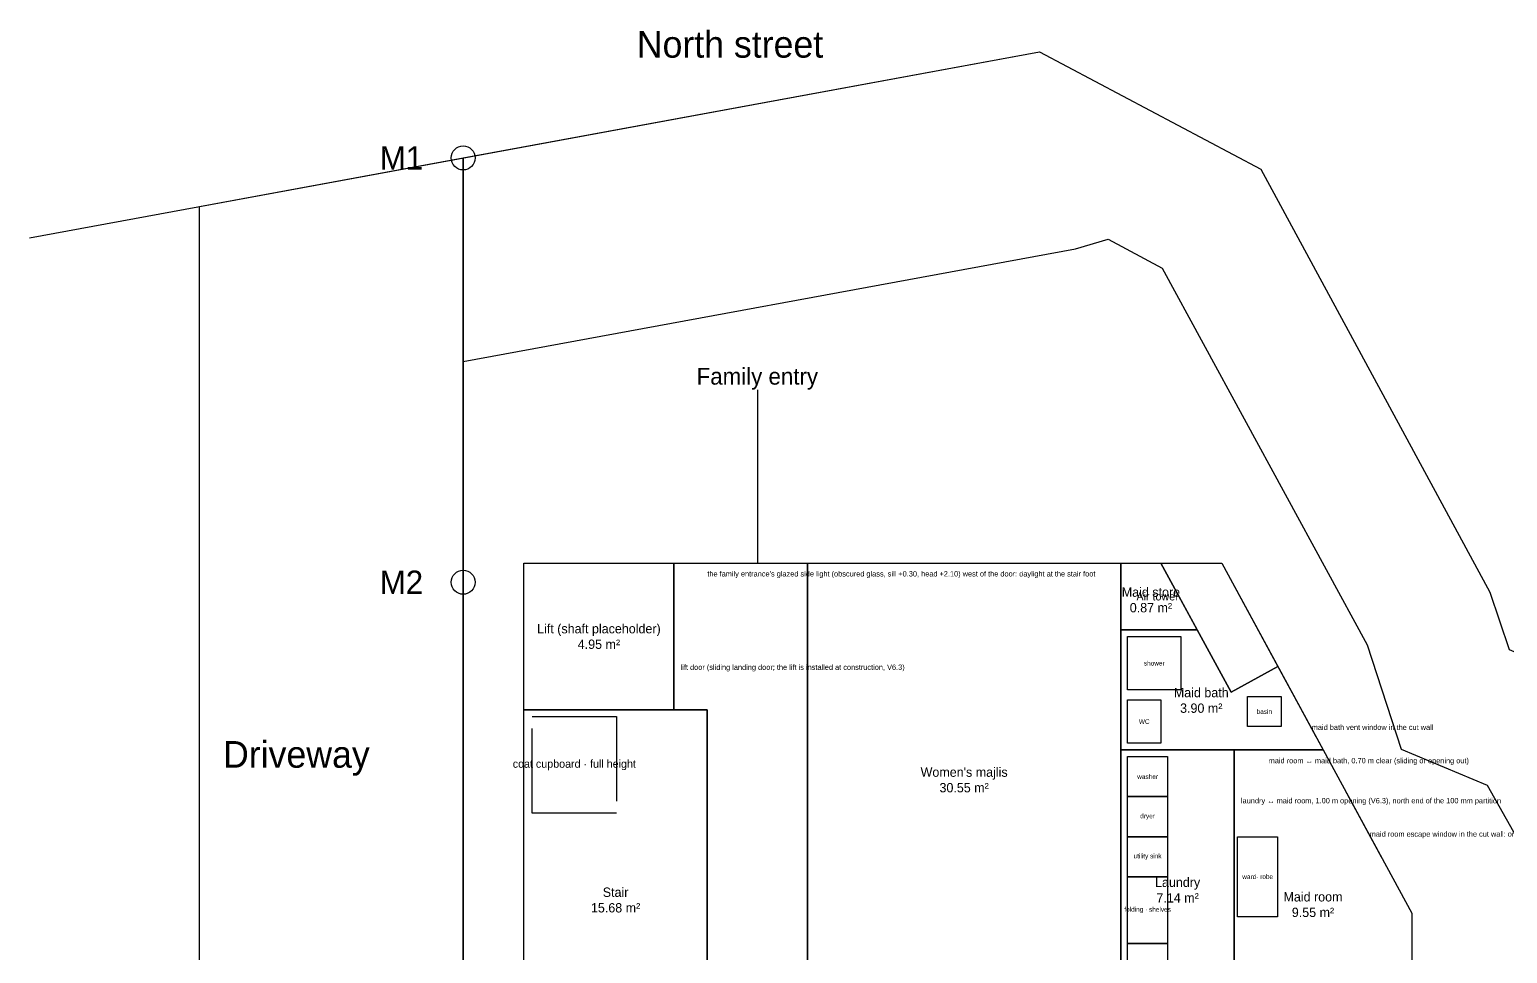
# Model space of a CAD drawing. Header units: metres. Extents: x -6.5 to 29.5, y -46.7 to 1.9.
# Drawn here: x -6.5 to 15.65, y -11.92 to 1.92 of the extents above; entities that cross this region are included whole.
import ezdxf

# ---------------------------------------------------------------- set-up
doc = ezdxf.new("R2010")
doc.units = ezdxf.units.M
doc.linetypes.add('DASHED', pattern=[1.524, 1.27, -0.254])
for name, color, linetype in [('AIR-TOWER', 4, 'CONTINUOUS'), ('BUILDING-OUTLINE', 1, 'CONTINUOUS'), ('DOORS', 1, 'CONTINUOUS'), ('ENTRIES', 30, 'CONTINUOUS'), ('FIXTURES', 8, 'DASHED'), ('MARKS', 4, 'DASHED'), ('ROOM-LABELS', 7, 'CONTINUOUS'), ('ROOMS-CIRC', 9, 'CONTINUOUS'), ('ROOMS-CORE', 252, 'CONTINUOUS'), ('ROOMS-FAMILY', 40, 'CONTINUOUS'), ('ROOMS-SERVICE', 140, 'CONTINUOUS'), ('SITE-DRIVEWAY', 5, 'CONTINUOUS'), ('SITE-ENVELOPE', 3, 'CONTINUOUS'), ('SITE-LAND', 8, 'CONTINUOUS'), ('SITE-LANE', 7, 'CONTINUOUS'), ('SITE-PEGS', 94, 'CONTINUOUS'), ('WALLS-SPECIAL', 7, 'CONTINUOUS'), ('WINDOWS', 4, 'CONTINUOUS')]:
    doc.layers.add(name, color=color, linetype=linetype)

msp = doc.modelspace()

# ---------------------------------------------------------------- linework, layer by layer
at = {"layer": 'AIR-TOWER'}
msp.add_lwpolyline([(10.461, -6.0734), (11.371, -6.0734), (12.213, -7.6244), (11.511, -8.0064)], close=True, dxfattribs=at)
at = {"layer": 'BUILDING-OUTLINE'}
msp.add_lwpolyline([(0.91, -6.0734), (11.371, -6.0734), (14.221, -11.3184), (14.221, -30.0734), (0.91, -30.0734)], close=True, dxfattribs=at)
at = {"layer": 'DOORS'}
for p, q in [((3.31, -6.0734), (3.81, -6.0734)), ((3.16, -6.9734), (3.16, -7.9734)), ((11.625, -8.8734), (12.325, -8.8734))]:
    msp.add_line(p, q, dxfattribs=at)
at = {"layer": 'ENTRIES'}
msp.add_line((4.41, -3.4734), (4.41, -6.0734), dxfattribs=at)
at = {"layer": 'FIXTURES'}
for points in [[(9.96, -7.1734), (10.76, -7.1734), (10.76, -7.9734), (9.96, -7.9734)], [(9.96, -8.1234), (10.46, -8.1234), (10.46, -8.7734), (9.96, -8.7734)], [(11.76, -8.0734), (12.26, -8.0734), (12.26, -8.5234), (11.76, -8.5234)], [(9.96, -8.9734), (10.56, -8.9734), (10.56, -9.5734), (9.96, -9.5734)], [(9.96, -9.5734), (10.56, -9.5734), (10.56, -10.1734), (9.96, -10.1734)], [(9.96, -10.1734), (10.56, -10.1734), (10.56, -10.7734), (9.96, -10.7734)], [(11.61, -10.1734), (12.21, -10.1734), (12.21, -11.3734), (11.61, -11.3734)], [(9.96, -10.7734), (10.56, -10.7734), (10.56, -11.7734), (9.96, -11.7734)], [(9.96, -11.7734), (10.56, -11.7734), (10.56, -12.9734), (9.96, -12.9734)]]:
    msp.add_lwpolyline(points, close=True, dxfattribs=at)
at = {"layer": 'MARKS'}
msp.add_lwpolyline([(1.035, -8.3734), (2.2975, -8.3734), (2.2975, -9.8234), (1.035, -9.8234)], close=True, dxfattribs=at)
at = {"layer": 'ROOMS-CIRC'}
msp.add_lwpolyline([(3.16, -6.0734), (5.16, -6.0734), (5.16, -25.3234), (3.66, -25.3234), (3.66, -8.2734), (3.16, -8.2734)], close=True, dxfattribs=at)
at = {"layer": 'ROOMS-CORE'}
for points in [[(0.91, -6.0734), (3.16, -6.0734), (3.16, -8.2734), (0.91, -8.2734)], [(0.91, -8.2734), (3.66, -8.2734), (3.66, -13.9734), (0.91, -13.9734)]]:
    msp.add_lwpolyline(points, close=True, dxfattribs=at)
at = {"layer": 'ROOMS-FAMILY'}
msp.add_lwpolyline([(5.16, -6.0734), (9.86, -6.0734), (9.86, -12.5734), (5.16, -12.5734)], close=True, dxfattribs=at)
at = {"layer": 'ROOMS-SERVICE'}
for points in [[(9.86, -6.0734), (10.461, -6.0734), (11.004, -7.0734), (9.86, -7.0734)], [(9.86, -7.0734), (11.004, -7.0734), (11.511, -8.0064), (12.213, -7.6244), (12.892, -8.8734), (9.86, -8.8734)], [(9.86, -8.8734), (11.56, -8.8734), (11.56, -13.0734), (9.86, -13.0734)], [(11.56, -8.8734), (12.892, -8.8734), (14.221, -11.3184), (14.221, -13.0734), (11.56, -13.0734)]]:
    msp.add_lwpolyline(points, close=True, dxfattribs=at)
at = {"layer": 'SITE-DRIVEWAY'}
msp.add_lwpolyline([(-3.95, -0.73), (0, 0), (0, -38.86), (-3.95, -39.59)], close=True, dxfattribs=at)
at = {"layer": 'SITE-ENVELOPE'}
msp.add_lwpolyline([(0, -38.86), (0, -3.05), (9.18, -1.36), (9.67, -1.22), (10.48, -1.65), (13.55, -7.3), (14.06, -8.86), (15.35, -9.4), (18.4, -14.8), (21.13, -21.04), (24.77, -34.3)], close=True, dxfattribs=at)
at = {"layer": 'SITE-LAND'}
msp.add_lwpolyline([(0, 0), (8.64, 1.59), (11.96, -0.17), (15.39, -6.51), (15.68, -7.37), (16.75, -7.83), (20.19, -13.91), (23.02, -20.37), (26.74, -33.94), (0, -38.86)], close=True, dxfattribs=at)
at = {"layer": 'SITE-LANE'}
for points in [[(-6.5, -1.2), (8.64, 1.59)], [(8.64, 1.59), (11.96, -0.17), (15.39, -6.51), (15.68, -7.37), (16.75, -7.83), (20.19, -13.91), (23.02, -20.37), (27.07, -35.15)]]:
    msp.add_lwpolyline(points, dxfattribs=at)
at = {"layer": 'SITE-PEGS'}
for centre in [(0, 0), (0, -6.36)]:
    msp.add_circle(centre, 0.18, dxfattribs=at)
at = {"layer": 'WALLS-SPECIAL'}
for p, q in [((9.86, -6.0734), (9.86, -12.5734)), ((11.56, -8.9734), (11.56, -9.9734))]:
    msp.add_line(p, q, dxfattribs=at)
at = {"layer": 'WINDOWS'}
for p, q in [((12.458, -8.0734), (12.784, -8.6734)), ((13.218, -9.4734), (13.762, -10.4734))]:
    msp.add_line(p, q, dxfattribs=at)

# ---------------------------------------------------------------- texts
at = {"layer": 'AIR-TOWER', "insert": (10.41, -6.5734), "char_height": 0.12, "attachment_point": 5}
msp.add_mtext('Air tower', dxfattribs=at)
at = {"layer": 'DOORS', "char_height": 0.08, "attachment_point": 1}
for s, insert in [("the family entrance's glazed side light (obscured glass, sill +0.30, head +2.10) west of the door: daylight at the stair foot", (3.66, -6.1934)), ('lift door (sliding landing door; the lift is installed at construction, V6.3)', (3.26, -7.5934)), ('maid room ↔ maid bath, 0.70 m clear (sliding or opening out)', (12.075, -8.9934))]:
    msp.add_mtext(s, dxfattribs=dict(at, insert=insert))
at = {"layer": 'ENTRIES', "insert": (4.41, -3.4734), "char_height": 0.25, "attachment_point": 8}
msp.add_mtext('Family entry', dxfattribs=at)
at = {"layer": 'FIXTURES', "char_height": 0.07, "attachment_point": 5}
for s, insert in [('shower', (10.36, -7.5734)), ('WC', (10.21, -8.4484)), ('basin', (12.01, -8.2984)), ('washer', (10.26, -9.2734)), ('dryer', (10.26, -9.8734)), ('utility sink', (10.26, -10.4734)), ('ward- robe', (11.91, -10.7734)), ('folding · shelves', (10.26, -11.2734))]:
    msp.add_mtext(s, dxfattribs=dict(at, insert=insert))
at = {"layer": 'MARKS', "insert": (1.6662, -9.0984), "char_height": 0.12, "attachment_point": 5}
msp.add_mtext('coat cupboard · full height', dxfattribs=at)
at = {"layer": 'ROOM-LABELS', "char_height": 0.14, "attachment_point": 5}
for s, insert in [('Maid store\\P0.87 m²', (10.3103, -6.6253)), ('Lift (shaft placeholder)\\P4.95 m²', (2.035, -7.1734)), ('Maid bath\\P3.90 m²', (11.0643, -8.1312)), ("Women's majlis\\P30.55 m²", (7.51, -9.3234)), ('Laundry\\P7.14 m²', (10.71, -10.9734)), ('Stair\\P15.68 m²', (2.285, -11.1234)), ('Maid room\\P9.55 m²', (12.7395, -11.192))]:
    msp.add_mtext(s, dxfattribs=dict(at, insert=insert))
at = {"layer": 'SITE-DRIVEWAY', "insert": (-2.5, -9), "char_height": 0.4, "attachment_point": 5}
msp.add_mtext('Driveway', dxfattribs=at)
at = {"layer": 'SITE-LANE', "insert": (4, 1.7), "char_height": 0.4, "attachment_point": 5}
msp.add_mtext('North street', dxfattribs=at)
at = {"layer": 'SITE-PEGS', "char_height": 0.35, "attachment_point": 6}
for s, insert in [('M1', (-0.6, 0)), ('M2', (-0.6, -6.36))]:
    msp.add_mtext(s, dxfattribs=dict(at, insert=insert))
at = {"layer": 'WALLS-SPECIAL', "insert": (11.66, -9.5934), "char_height": 0.08, "attachment_point": 1}
msp.add_mtext('laundry ↔ maid room, 1.00 m opening (V6.3), north end of the 100 mm partition', dxfattribs=at)
at = {"layer": 'WINDOWS', "char_height": 0.08, "attachment_point": 1}
for s, insert in [('maid bath vent window in the cut wall', (12.721, -8.4934)), ('maid room escape window in the cut wall: one casement 1.14 × 1.00, sill +1.10, obscured below +1.60, no screen (fire safety, 1 Nov 2026)', (13.59, -10.0934))]:
    msp.add_mtext(s, dxfattribs=dict(at, insert=insert))

doc.saveas('drawing.dxf')
